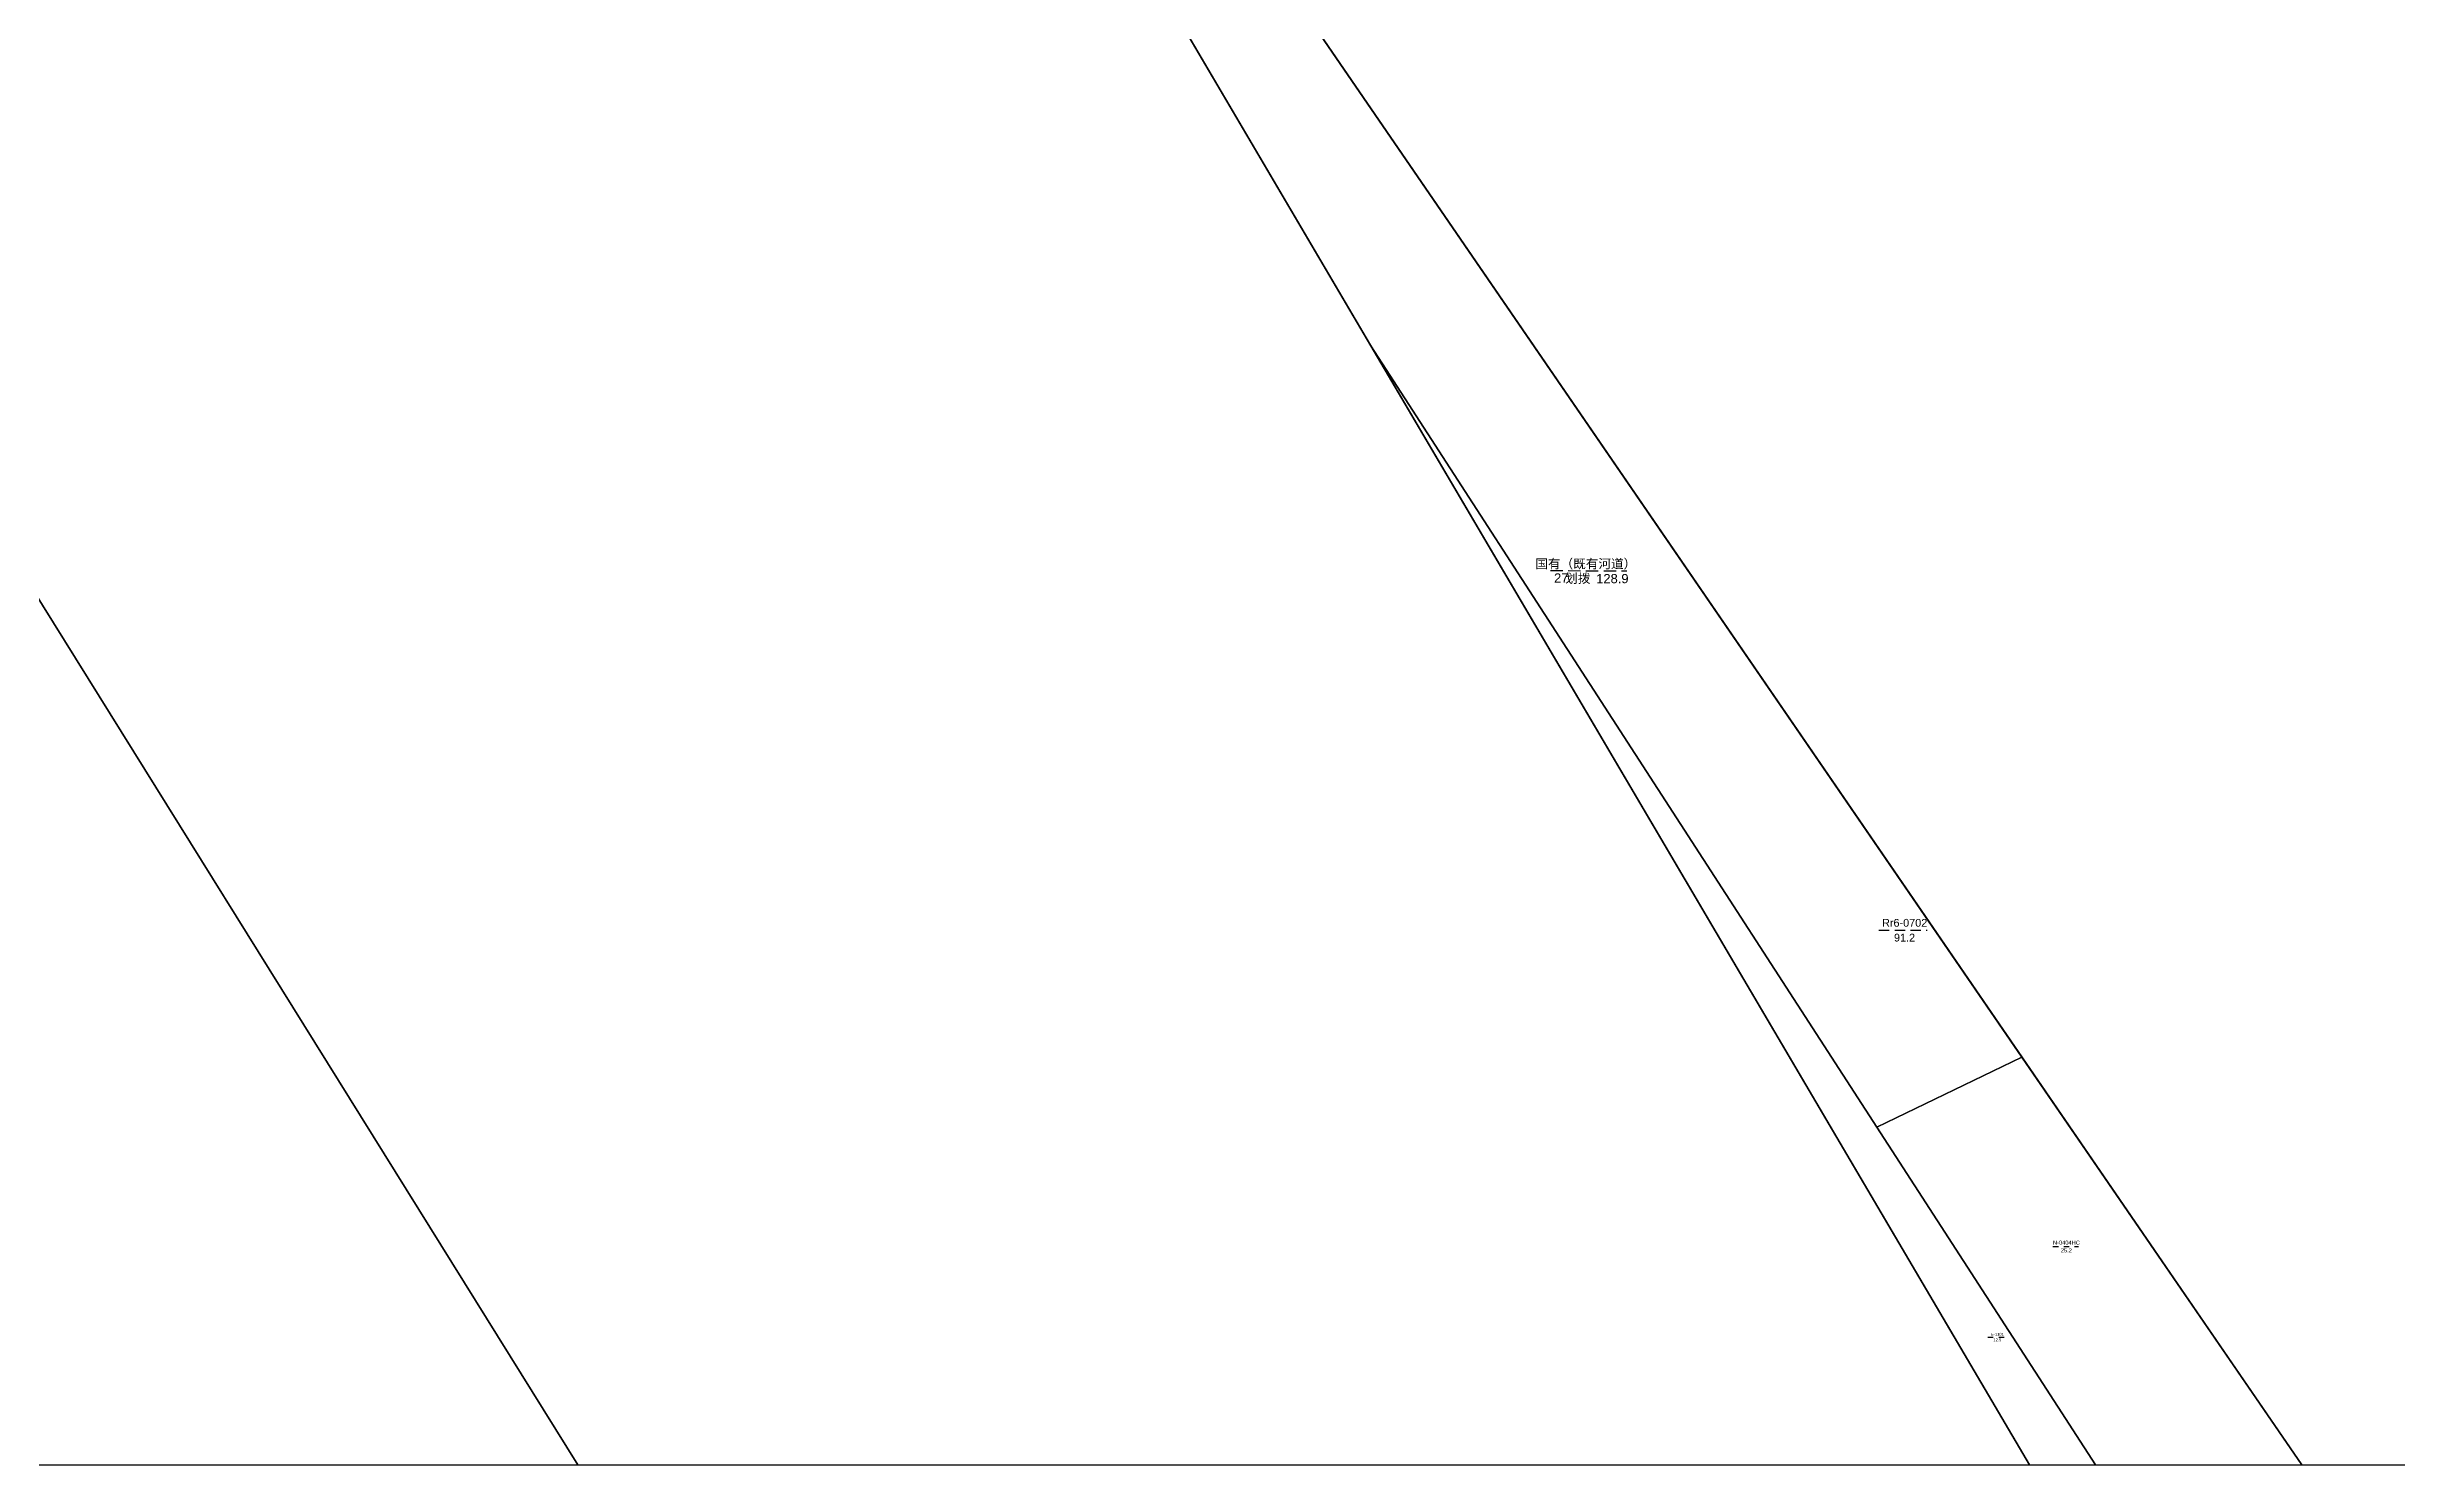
# Model space of a CAD drawing. Header units: metres. Extents: x 15788 to 16056, y 1027 to 1229.
# Drawn here: x 15933.49 to 15976.81, y 1027.5 to 1053.64 of the extents above; entities that cross this region are included whole.
import ezdxf
from ezdxf.enums import TextEntityAlignment as Align

# ---------------------------------------------------------------- set-up
doc = ezdxf.new("R2010")
doc.units = ezdxf.units.M
doc.linetypes.add('XX82', pattern=[5, 4, -1])
for name, color, linetype in [('js_close', 100, 'Continuous'), ('kc_close', 5, 'Continuous'), ('kc_dw', 2, 'Continuous'), ('kc_gh', 4, 'Continuous'), ('kc_jt', 181, 'Continuous')]:
    doc.layers.add(name, color=color, linetype=linetype)
doc.styles.add('st_h', font='txt.shx', dxfattribs={"bigfont": 'hztxt.shx'})
doc.styles.get("Standard").update_dxf_attribs({"font": 'arial.ttf'})

# ---------------------------------------------------------------- blocks, each defined once
blk = doc.blocks.new('emap_yt')
at = {"linetype": 'XX82'}
blk.add_line((-8.85, -2.29), (9.84, -2.29), dxfattribs=at)
at = {"style": 'st_h', "flags": 1}
for tag, p in [('用地类型', (10.38, 14.54)), ('单位序号', (10.38, 8.97)), ('规划序号', (11.72, 4.65)), ('规划用途', (13.17, -0.63)), ('勘测类型', (32.53, 3.82)), ('单位名', (33.37, -1.89)), ('勘测序号', (12.47, -10.52)), ('原宗地号', (12.74, -5.65)), ('权属', (34.06, -8.15)), ('新宗地号', (30.96, -14.82))]:
    blk.add_attdef(tag, p, '', height=4.38, dxfattribs=at)
blk.add_attdef('原来用途', text='', height=3).set_placement((1.09, -0.92), align=Align.CENTER)
blk.add_attdef('面积', (-3.03, -6.64), '', height=3)
at = {"linetype": 'XX82', "style": 'st_h', "flags": 1}
blk.add_attdef('街道号', (12.81, -14.59), '', height=4.38, dxfattribs=at)
at = {"linetype": 'XX82', "flags": 1}
for tag, p in [('所有权人', (14.13, -19.59)), ('地块名称', (14.61, -23.59)), ('所有权宗地号', (20.05, -28.7)), ('地块号', (20.37, -33.65))]:
    blk.add_attdef(tag, p, '', height=2.5, dxfattribs=at)
blk = doc.blocks.new('emap_dw')
at = {"linetype": 'XX82'}
blk.add_line((-18.54, -0.17), (6.21, -0.28), dxfattribs=at)
at = {"flags": 1}
for tag, p in [('街道号', (13.79, 22.59)), ('原宗地号', (16.86, 15.47)), ('勘测序号', (32.57, -2.5)), ('权属', (33.71, -10.75))]:
    blk.add_attdef(tag, p, '', height=3, dxfattribs=at)
at = {"linetype": 'XX82', "flags": 1}
for tag, p in [('所有权人', (20.82, 10.03)), ('地块名称', (24.88, 4.33)), ('所有权宗地号', (23.73, -14.03)), ('地块号', (24.5, -18.84))]:
    blk.add_attdef(tag, p, '', height=3, dxfattribs=at)
blk.add_attdef('单位名', text='', height=3).set_placement((-7.07, 0.54), align=Align.CENTER)
for tag, p in [('单位序号', (-17.37, -4.09)), ('用地类型', (-13.76, -4.19)), ('面积', (-3.68, -4.29))]:
    blk.add_attdef(tag, p, '', height=3)

msp = doc.modelspace()

# ---------------------------------------------------------------- linework, layer by layer
at = {"layer": 'js_close', "flags": 128}
msp.add_lwpolyline([(16054.5, 1226.809, -0.24693), (15988.648, 1192.019), (15799.896, 1191.67, 0.230628), (15788.095, 1185.893, -0.08141), (15832.056, 1089.5), (15874.984, 1089.5), (15886.624, 1027.5), (16054.5, 1027.5)], format="xyb", close=True, dxfattribs=at)
at = {"layer": 'kc_close', "color": 3, "flags": 128}
msp.add_lwpolyline([(15832.056, 1089.5), (15874.984, 1089.5), (15886.624, 1027.5), (16054.5, 1027.5), (16054.5, 1226.809, -0.24693), (15988.648, 1192.019), (15799.896, 1191.67, 0.230628), (15788.095, 1185.893, -0.08141)], format="xyb", close=True, dxfattribs=at)
at = {"layer": 'kc_dw', "flags": 128}
for points in [[(15832.688, 1191.73), (15799.896, 1191.67, 0.230628), (15788.095, 1185.893, -0.08141), (15832.056, 1089.5), (15874.984, 1089.5), (15886.624, 1027.5), (15943.272, 1027.5), (15886.923, 1117.977), (15884.243, 1116.633)], [(15863.071, 1191.787), (15832.688, 1191.73), (15884.243, 1116.633), (15886.923, 1117.977), (15943.272, 1027.5), (15970.035, 1027.5), (15939.8, 1078.87), (15933.82, 1089.03), (15932.523, 1089.437), (15929.33, 1090.44), (15898.7, 1136.99), (15897.99, 1138.07, 0.002094), (15895.15, 1142.39, 0.005018), (15893.94, 1144.17, 0.001011), (15888.96, 1151.38, -0.003965), (15887.73, 1153.17, -0.003732), (15883.14, 1160.11, -0.003573), (15878.52, 1167.3, -0.000267), (15875.77, 1171.67), (15868.67, 1182.92, 0.000225)]]:
    msp.add_lwpolyline(points, format="xyb", close=True, dxfattribs=at)
msp.add_lwpolyline([(15898.787, 1138.426), (15932.523, 1089.437), (15933.82, 1089.03), (15939.8, 1078.87), (15975.054, 1027.5), (15980.904, 1027.5), (16023.09, 1045.38), (16033.324, 1048.766), (16040, 1052), (16043.421, 1043.853), (16052.721, 1027.5), (16054.5, 1027.5), (16054.5, 1057.848), (16033, 1103.6), (16035.432, 1104.497), (16034.97, 1105.58), (16053, 1114.12), (16054.5, 1114.803), (16054.5, 1118.795)], dxfattribs=at)
msp.add_lwpolyline([(15939.8, 1078.87), (15970.035, 1027.5), (15975.054, 1027.5)], close=True, dxfattribs=at)
at = {"layer": 'kc_gh', "flags": 128}
msp.add_lwpolyline([(16054.5, 1226.809, -0.24693), (15988.648, 1192.019), (15799.896, 1191.67, 0.230628), (15788.095, 1185.893, -0.08141), (15832.056, 1089.5), (15874.984, 1089.5), (15886.624, 1027.5), (16054.5, 1027.5)], format="xyb", close=True, dxfattribs=at)
at = {"layer": 'kc_jt', "flags": 128}
for points in [[(15832.688, 1191.73), (15799.896, 1191.67, 0.230628), (15788.095, 1185.893, -0.08141), (15832.056, 1089.5), (15874.984, 1089.5), (15886.624, 1027.5), (15943.272, 1027.5), (15886.923, 1117.977), (15884.243, 1116.633)], [(15863.071, 1191.787), (15836.194, 1191.737), (15838.967, 1187.808), (15863.625, 1152.861), (15885.682, 1117.354), (15886.923, 1117.977), (15943.272, 1027.5), (15970.035, 1027.5), (15957.894, 1048.128), (15939.8, 1078.87), (15933.82, 1089.03), (15932.523, 1089.437), (15929.33, 1090.44), (15898.7, 1136.99), (15897.99, 1138.07, 0.002094), (15895.15, 1142.39, 0.005018), (15893.94, 1144.17, 0.001011), (15888.96, 1151.38, -0.003965), (15887.73, 1153.17, -0.003732), (15883.14, 1160.11, -0.003573), (15878.52, 1167.3, -0.000267), (15875.77, 1171.67), (15868.67, 1182.92, 0.000225)]]:
    msp.add_lwpolyline(points, format="xyb", close=True, dxfattribs=at)
msp.add_lwpolyline([(15898.787, 1138.426), (15932.523, 1089.437), (15933.82, 1089.03), (15939.8, 1078.87), (15975.054, 1027.5), (15980.904, 1027.5), (16023.09, 1045.38), (16033.324, 1048.766), (16040, 1052), (16043.421, 1043.853), (16052.721, 1027.5), (16054.5, 1027.5), (16054.5, 1057.848), (16033, 1103.6), (16035.432, 1104.497), (16034.97, 1105.58), (16053, 1114.12), (16054.5, 1114.803), (16054.5, 1118.795)], dxfattribs=at)
for points in [[(15939.8, 1078.87), (15957.894, 1048.128), (15967.218, 1033.727), (15969.896, 1035.016)], [(15967.218, 1033.727), (15957.894, 1048.128), (15970.035, 1027.5), (15971.251, 1027.5)], [(15969.896, 1035.016), (15967.218, 1033.727), (15971.251, 1027.5), (15975.054, 1027.5)]]:
    msp.add_lwpolyline(points, close=True, dxfattribs=at)

# ---------------------------------------------------------------- block references
at = {"layer": 'kc_dw', "xscale": 0.05677116124437, "yscale": 0.05677116124437, "zscale": 0.05677116124437}
msp.add_blockref('emap_dw', (15962.256, 1043.997), dxfattribs=at).add_auto_attribs({'单位名': '国有（既有河道）', '单位序号': '27', '用地类型': '划拨', '面积': '128.9'})
at = {"layer": 'kc_jt'}
for p, xscale, yscale, zscale, values in [((15967.681, 1037.466), 0.04773691854021, 0.04773691854021, 0.04773691854021, {'面积': '91.2', '原来用途': 'Rr6-0702'}), ((15970.688, 1031.585), 0.02511551562241, 0.02511551562241, 0.02511551562241, {'面积': '25.2', '原来用途': 'N-0404HC'}), ((15969.423, 1029.899), 0.01770204034396, 0.01770204034396, 0.01770204034396, {'面积': '12.5', '原来用途': 'E-1101'})]:
    msp.add_blockref('emap_yt', p, dxfattribs=dict(at, xscale=xscale, yscale=yscale, zscale=zscale)).add_auto_attribs(values)

doc.saveas('drawing.dxf')
